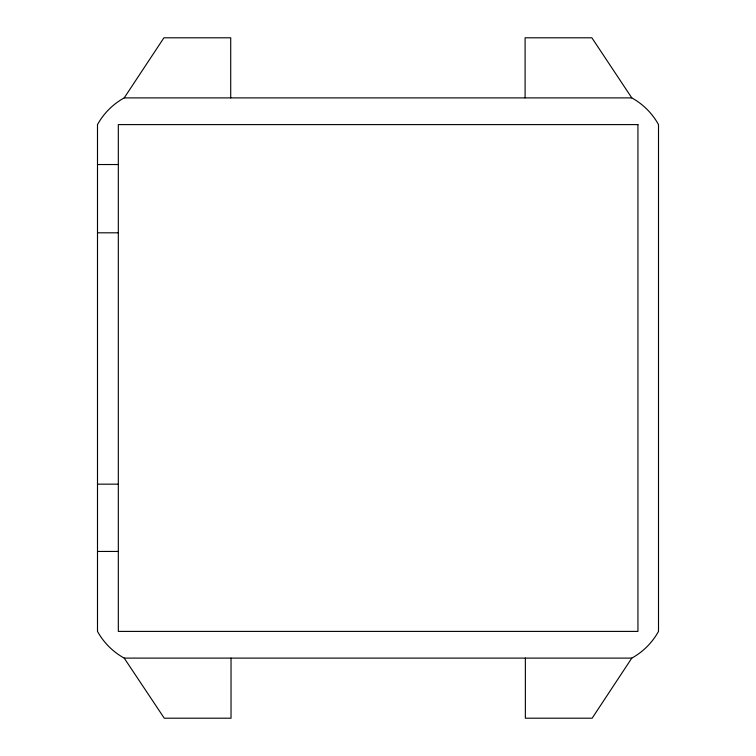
<?xml version="1.0" encoding="UTF-8"?>
<svg xmlns="http://www.w3.org/2000/svg" width="756" height="756" viewBox="0 0 756 756"><rect width="100%" height="100%" fill="white"/><g stroke="black" fill="none" stroke-linecap="round" stroke-linejoin="round"><path stroke-width="1.13" d="M231.034 658.107L231.034 718.2L164.269 718.2L124.201 658.107A68.106 68.106 0 0 1 97.496 631.402L97.496 124.598A68.106 68.106 0 0 1 124.201 97.893L163.939 37.8L230.712 37.8L230.712 97.893M525.099 97.893L525.099 37.8L591.872 37.8L631.799 97.893A68.106 68.106 0 0 1 658.504 124.598L658.504 631.402A68.106 68.106 0 0 1 631.799 658.107L592.137 718.2L525.363 718.2L525.363 658.107M124.201 97.893L631.799 97.893M97.496 164.534L118.323 164.534M97.496 232.81L118.323 232.81M97.496 484.161L118.323 484.161M97.496 551.445L118.323 551.445M124.201 658.107L631.799 658.107M637.941 124.598L118.323 124.598L118.323 631.402L637.941 631.402L637.941 124.598"/></g></svg>
